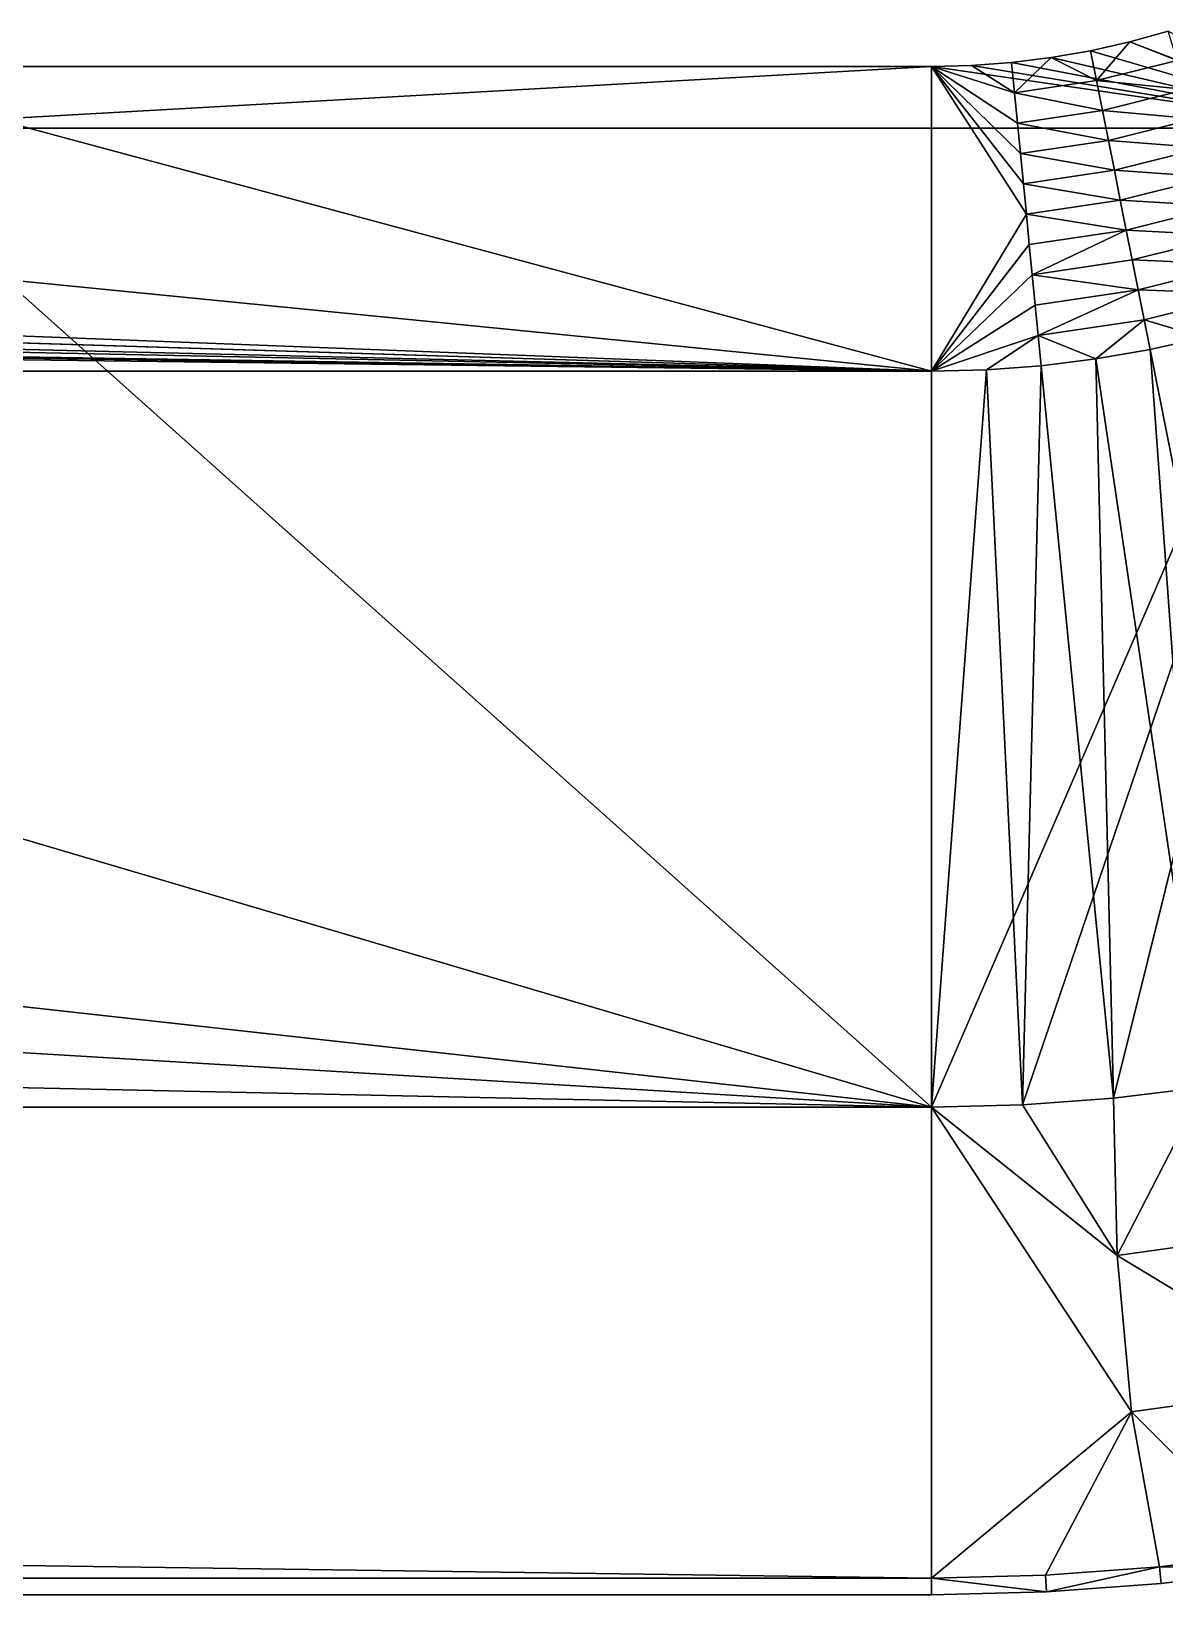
# Model space of a CAD drawing. Header units: metres. Extents: x -40.1 to 40.1, y -46.3 to 46.3.
# Drawn here: x 33.403 to 35.729, y -46.31 to -43.103 of the extents above; entities that cross this region are included whole.
import ezdxf

# ---------------------------------------------------------------- set-up
doc = ezdxf.new("R2010")
doc.units = ezdxf.units.M

msp = doc.modelspace()

# ---------------------------------------------------------------- linework, layer by layer
for points in [[(35.7544, -43.1627), (35.7362, -43.1029), (35.657, -43.1248), (35.7544, -43.1627)], [(36.1192, -43.3013), (35.657, -43.1248), (35.7362, -43.1029), (36.1192, -43.3013)], [(35.589, -43.2041), (35.657, -43.1248), (35.5768, -43.1428), (35.589, -43.2041)], [(36.1192, -43.3013), (35.5768, -43.1428), (35.657, -43.1248), (36.1192, -43.3013)], [(35.7544, -43.1627), (35.657, -43.1248), (35.589, -43.2041), (35.7544, -43.1627)], [(35.4203, -43.2291), (35.4142, -43.1669), (35.3322, -43.173), (35.4203, -43.2291)], [(36.1192, -43.3013), (35.3322, -43.173), (35.4142, -43.1669), (36.1192, -43.3013)], [(35.4203, -43.2291), (35.4958, -43.1569), (35.4142, -43.1669), (35.4203, -43.2291)], [(36.1192, -43.3013), (35.4142, -43.1669), (35.4958, -43.1569), (36.1192, -43.3013)], [(35.589, -43.2041), (35.4958, -43.1569), (35.4203, -43.2291), (35.589, -43.2041)], [(35.589, -43.2041), (35.5768, -43.1428), (35.4958, -43.1569), (35.589, -43.2041)], [(36.1192, -43.3013), (35.4958, -43.1569), (35.5768, -43.1428), (36.1192, -43.3013)], [(35.7725, -43.2225), (35.7544, -43.1627), (35.589, -43.2041), (35.7725, -43.2225)], [(35.25, -43.8), (-15.0729, -43.175), (-35.25, -43.8), (35.25, -43.8)], [(35.25, -43.8), (-8.9271, -43.175), (-15.0729, -43.175), (35.25, -43.8)], [(35.25, -43.8), (-4.9271, -43.175), (-8.9271, -43.175), (35.25, -43.8)], [(35.25, -43.8), (4.9271, -43.175), (-4.9271, -43.175), (35.25, -43.8)], [(35.25, -43.8), (8.9271, -43.175), (4.9271, -43.175), (35.25, -43.8)], [(35.25, -43.8), (15.0729, -43.175), (8.9271, -43.175), (35.25, -43.8)], [(35.25, -43.8), (19.0729, -43.175), (15.0729, -43.175), (35.25, -43.8)], [(35.25, -43.8), (28.9271, -43.175), (19.0729, -43.175), (35.25, -43.8)], [(35.25, -43.8), (32.9271, -43.175), (28.9271, -43.175), (35.25, -43.8)], [(35.25, -43.8), (35.25, -43.175), (32.9271, -43.175), (35.25, -43.8)], [(35.25, -43.175), (33, -43.3013), (32.9271, -43.175), (35.25, -43.175)], [(36.1192, -43.3013), (33, -43.3013), (35.25, -43.175), (36.1192, -43.3013)], [(35.4203, -43.2291), (35.3322, -43.173), (35.25, -43.175), (35.4203, -43.2291)], [(36.1192, -43.3013), (35.25, -43.175), (35.3322, -43.173), (36.1192, -43.3013)], [(35.4264, -43.2913), (35.4203, -43.2291), (35.25, -43.175), (35.4264, -43.2913)], [(35.4326, -43.3535), (35.4264, -43.2913), (35.25, -43.175), (35.4326, -43.3535)], [(35.4387, -43.4157), (35.4326, -43.3535), (35.25, -43.175), (35.4387, -43.4157)], [(35.4448, -43.4779), (35.25, -43.175), (35.25, -43.8), (35.4448, -43.4779)], [(35.4448, -43.4779), (35.4387, -43.4157), (35.25, -43.175), (35.4448, -43.4779)], [(35.6012, -43.2654), (35.589, -43.2041), (35.4203, -43.2291), (35.6012, -43.2654)], [(35.6012, -43.2654), (35.4203, -43.2291), (35.4264, -43.2913), (35.6012, -43.2654)], [(35.7725, -43.2225), (35.589, -43.2041), (35.6012, -43.2654), (35.7725, -43.2225)], [(35.7907, -43.2823), (35.7725, -43.2225), (35.6012, -43.2654), (35.7907, -43.2823)], [(35.6134, -43.3267), (35.6012, -43.2654), (35.4264, -43.2913), (35.6134, -43.3267)], [(35.6134, -43.3267), (35.4264, -43.2913), (35.4326, -43.3535), (35.6134, -43.3267)], [(35.7907, -43.2823), (35.6012, -43.2654), (35.6134, -43.3267), (35.7907, -43.2823)], [(35.8088, -43.3421), (35.7907, -43.2823), (35.6134, -43.3267), (35.8088, -43.3421)], [(35.25, -45.31), (29.1147, -43.5), (33, -43.3013), (35.25, -45.31)], [(36.1192, -43.3013), (35.25, -45.31), (33, -43.3013), (36.1192, -43.3013)], [(36.1192, -43.3013), (33, -43.3013), (33, -43.3013), (36.1192, -43.3013)], [(36.1192, -43.3013), (36.1192, -43.3013), (33, -43.3013), (36.1192, -43.3013)], [(36.1192, -43.3013), (35.4369, -45.3054), (35.25, -45.31), (36.1192, -43.3013)], [(35.6255, -43.388), (35.6134, -43.3267), (35.4326, -43.3535), (35.6255, -43.388)], [(36.1192, -43.3013), (35.6234, -45.2917), (35.4369, -45.3054), (36.1192, -43.3013)], [(35.8088, -43.3421), (35.6134, -43.3267), (35.6255, -43.388), (35.8088, -43.3421)], [(36.1192, -43.3013), (35.809, -45.2688), (35.6234, -45.2917), (36.1192, -43.3013)], [(35.6255, -43.388), (35.4326, -43.3535), (35.4387, -43.4157), (35.6255, -43.388)], [(35.8269, -43.4019), (35.8088, -43.3421), (35.6255, -43.388), (35.8269, -43.4019)], [(35.6377, -43.4493), (35.6255, -43.388), (35.4387, -43.4157), (35.6377, -43.4493)], [(35.8269, -43.4019), (35.6255, -43.388), (35.6377, -43.4493), (35.8269, -43.4019)], [(35.6377, -43.4493), (35.4387, -43.4157), (35.4448, -43.4779), (35.6377, -43.4493)], [(35.8451, -43.4617), (35.8269, -43.4019), (35.6377, -43.4493), (35.8451, -43.4617)], [(35.6499, -43.5106), (35.6377, -43.4493), (35.4448, -43.4779), (35.6499, -43.5106)], [(35.8451, -43.4617), (35.6377, -43.4493), (35.6499, -43.5106), (35.8451, -43.4617)], [(35.4509, -43.5401), (35.4448, -43.4779), (35.25, -43.8), (35.4509, -43.5401)], [(35.6499, -43.5106), (35.4448, -43.4779), (35.4509, -43.5401), (35.6499, -43.5106)], [(35.8632, -43.5215), (35.8451, -43.4617), (35.6499, -43.5106), (35.8632, -43.5215)], [(-35.25, -45.31), (5.1147, -43.5), (35.25, -45.31), (-35.25, -45.31)], [(35.25, -45.31), (5.1147, -43.5), (18.8853, -43.5), (35.25, -45.31)], [(35.25, -45.31), (18.8853, -43.5), (29.1147, -43.5), (35.25, -45.31)], [(35.4571, -43.6023), (35.6499, -43.5106), (35.4509, -43.5401), (35.4571, -43.6023)], [(35.6621, -43.5719), (35.6499, -43.5106), (35.4571, -43.6023), (35.6621, -43.5719)], [(35.8632, -43.5215), (35.6499, -43.5106), (35.6621, -43.5719), (35.8632, -43.5215)], [(35.4571, -43.6023), (35.4509, -43.5401), (35.25, -43.8), (35.4571, -43.6023)], [(35.8814, -43.5813), (35.8632, -43.5215), (35.6621, -43.5719), (35.8814, -43.5813)], [(35.6743, -43.6332), (35.6621, -43.5719), (35.4571, -43.6023), (35.6743, -43.6332)], [(35.8814, -43.5813), (35.6621, -43.5719), (35.6743, -43.6332), (35.8814, -43.5813)], [(35.8995, -43.6412), (35.8814, -43.5813), (35.6743, -43.6332), (35.8995, -43.6412)], [(35.4632, -43.6645), (35.4571, -43.6023), (35.25, -43.8), (35.4632, -43.6645)], [(35.6743, -43.6332), (35.4571, -43.6023), (35.4632, -43.6645), (35.6743, -43.6332)], [(35.4693, -43.7267), (35.6743, -43.6332), (35.4632, -43.6645), (35.4693, -43.7267)], [(35.6865, -43.6945), (35.6743, -43.6332), (35.4693, -43.7267), (35.6865, -43.6945)], [(35.8995, -43.6412), (35.6743, -43.6332), (35.6865, -43.6945), (35.8995, -43.6412)], [(35.8995, -43.6412), (35.6865, -43.6945), (35.8089, -43.7311), (35.8995, -43.6412)], [(35.4693, -43.7267), (35.4632, -43.6645), (35.25, -43.8), (35.4693, -43.7267)], [(35.6865, -43.6945), (35.4693, -43.7267), (35.5875, -43.7751), (35.6865, -43.6945)], [(35.6865, -43.6945), (35.5875, -43.7751), (35.6987, -43.7558), (35.6865, -43.6945)], [(35.6865, -43.6945), (35.6987, -43.7558), (35.8089, -43.7311), (35.6865, -43.6945)], [(35.4693, -43.7267), (35.25, -43.8), (35.3629, -43.7972), (35.4693, -43.7267)], [(35.4693, -43.7267), (35.3629, -43.7972), (35.4754, -43.7889), (35.4693, -43.7267)], [(35.4693, -43.7267), (35.4754, -43.7889), (35.5875, -43.7751), (35.4693, -43.7267)], [(35.8089, -43.7311), (35.6987, -43.7558), (35.9933, -45.2368), (35.8089, -43.7311)], [(35.5875, -43.7751), (35.4754, -43.7889), (35.6234, -45.2917), (35.5875, -43.7751)], [(35.6987, -43.7558), (35.5875, -43.7751), (35.809, -45.2688), (35.6987, -43.7558)], [(35.5875, -43.7751), (35.6234, -45.2917), (35.809, -45.2688), (35.5875, -43.7751)], [(35.6987, -43.7558), (35.809, -45.2688), (35.9933, -45.2368), (35.6987, -43.7558)], [(35.25, -45.31), (-35.25, -43.8), (-35.25, -45.31), (35.25, -45.31)], [(35.25, -43.8), (-35.25, -43.8), (35.25, -45.31), (35.25, -43.8)], [(35.3629, -43.7972), (35.25, -43.8), (35.25, -45.31), (35.3629, -43.7972)], [(35.3629, -43.7972), (35.25, -45.31), (35.4369, -45.3054), (35.3629, -43.7972)], [(35.4754, -43.7889), (35.3629, -43.7972), (35.4369, -45.3054), (35.4754, -43.7889)], [(35.4754, -43.7889), (35.4369, -45.3054), (35.6234, -45.2917), (35.4754, -43.7889)], [(35.6312, -45.6143), (35.6234, -45.2917), (35.809, -45.2688), (35.6312, -45.6143)], [(35.6312, -45.6143), (35.809, -45.2688), (35.6234, -45.2917), (35.6312, -45.6143)], [(36.0092, -45.5615), (35.6312, -45.6143), (35.809, -45.2688), (36.0092, -45.5615)], [(36.0092, -45.5615), (35.809, -45.2688), (35.6312, -45.6143), (36.0092, -45.5615)], [(35.25, -46.2757), (-35.25, -45.31), (35.25, -45.31), (35.25, -46.2757)], [(35.25, -46.2757), (-35.25, -46.2757), (-35.25, -45.31), (35.25, -46.2757)], [(35.25, -46.2757), (35.25, -45.31), (-35.25, -45.31), (35.25, -46.2757)], [(35.25, -46.2757), (-35.25, -45.31), (-35.25, -46.2757), (35.25, -46.2757)], [(35.6312, -45.6143), (35.25, -45.31), (35.4369, -45.3054), (35.6312, -45.6143)], [(35.6312, -45.6143), (35.4369, -45.3054), (35.25, -45.31), (35.6312, -45.6143)], [(35.6609, -45.9348), (35.25, -46.2757), (35.25, -45.31), (35.6609, -45.9348)], [(35.6609, -45.9348), (35.25, -45.31), (35.6312, -45.6143), (35.6609, -45.9348)], [(35.6609, -45.9348), (35.25, -45.31), (35.25, -46.2757), (35.6609, -45.9348)], [(35.6609, -45.9348), (35.6312, -45.6143), (35.25, -45.31), (35.6609, -45.9348)], [(35.6312, -45.6143), (35.4369, -45.3054), (35.6234, -45.2917), (35.6312, -45.6143)], [(35.6312, -45.6143), (35.6234, -45.2917), (35.4369, -45.3054), (35.6312, -45.6143)], [(36.0684, -45.878), (35.6312, -45.6143), (36.0092, -45.5615), (36.0684, -45.878)], [(36.0684, -45.878), (36.0092, -45.5615), (35.6312, -45.6143), (36.0684, -45.878)], [(36.0684, -45.878), (35.6609, -45.9348), (35.6312, -45.6143), (36.0684, -45.878)], [(36.0684, -45.878), (35.6312, -45.6143), (35.6609, -45.9348), (36.0684, -45.878)], [(36.0684, -45.878), (35.9507, -46.224), (35.6609, -45.9348), (36.0684, -45.878)], [(36.0684, -45.878), (35.6609, -45.9348), (35.9507, -46.224), (36.0684, -45.878)], [(35.6609, -45.9348), (35.4843, -46.2699), (35.25, -46.2757), (35.6609, -45.9348)], [(35.6609, -45.9348), (35.25, -46.2757), (35.4843, -46.2699), (35.6609, -45.9348)], [(35.6609, -45.9348), (35.7181, -46.2527), (35.4843, -46.2699), (35.6609, -45.9348)], [(35.6609, -45.9348), (35.4843, -46.2699), (35.7181, -46.2527), (35.6609, -45.9348)], [(35.6609, -45.9348), (35.9507, -46.224), (35.7181, -46.2527), (35.6609, -45.9348)], [(35.6609, -45.9348), (35.7181, -46.2527), (35.9507, -46.224), (35.6609, -45.9348)], [(35.9507, -46.224), (35.9558, -46.2579), (35.7181, -46.2527), (35.9507, -46.224)], [(35.9507, -46.224), (35.7181, -46.2527), (35.9558, -46.2579), (35.9507, -46.224)], [(35.25, -46.2757), (35.25, -46.31), (-35.25, -46.31), (35.25, -46.2757)], [(35.25, -46.2757), (-35.25, -46.31), (-35.25, -46.2757), (35.25, -46.2757)], [(35.25, -46.2757), (-35.25, -46.31), (35.25, -46.31), (35.25, -46.2757)], [(35.25, -46.2757), (-35.25, -46.2757), (-35.25, -46.31), (35.25, -46.2757)], [(35.4843, -46.2699), (35.486, -46.3042), (35.25, -46.2757), (35.4843, -46.2699)], [(35.4843, -46.2699), (35.25, -46.2757), (35.486, -46.3042), (35.4843, -46.2699)], [(35.486, -46.3042), (35.25, -46.31), (35.25, -46.2757), (35.486, -46.3042)], [(35.486, -46.3042), (35.25, -46.2757), (35.25, -46.31), (35.486, -46.3042)], [(35.7181, -46.2527), (35.486, -46.3042), (35.4843, -46.2699), (35.7181, -46.2527)], [(35.7181, -46.2527), (35.4843, -46.2699), (35.486, -46.3042), (35.7181, -46.2527)], [(35.7181, -46.2527), (35.7215, -46.2868), (35.486, -46.3042), (35.7181, -46.2527)], [(35.7181, -46.2527), (35.486, -46.3042), (35.7215, -46.2868), (35.7181, -46.2527)], [(35.9558, -46.2579), (35.7215, -46.2868), (35.7181, -46.2527), (35.9558, -46.2579)], [(35.9558, -46.2579), (35.7181, -46.2527), (35.7215, -46.2868), (35.9558, -46.2579)], [(35.7215, -46.2868), (35.9558, -46.2579), (35.7215, -46.2868), (35.7215, -46.2868)], [(35.9558, -46.2579), (35.9558, -46.2579), (35.7215, -46.2868), (35.9558, -46.2579)], [(35.25, -46.31), (-35.25, -46.31), (-35.25, -46.31), (35.25, -46.31)], [(35.25, -46.31), (35.25, -46.31), (-35.25, -46.31), (35.25, -46.31)], [(35.486, -46.3042), (35.25, -46.31), (35.25, -46.31), (35.486, -46.3042)], [(35.486, -46.3042), (35.486, -46.3042), (35.25, -46.31), (35.486, -46.3042)], [(35.7215, -46.2868), (35.7215, -46.2868), (35.486, -46.3042), (35.7215, -46.2868)], [(35.7215, -46.2868), (35.486, -46.3042), (35.486, -46.3042), (35.7215, -46.2868)]]:
    msp.add_lwpolyline(points)

doc.saveas('drawing.dxf')
